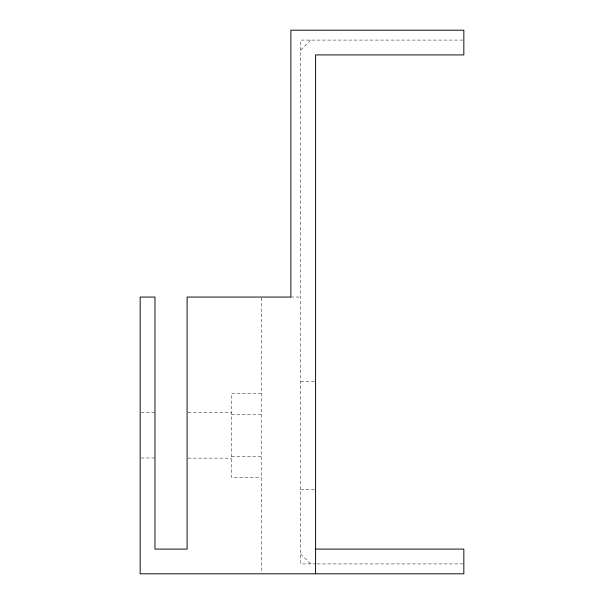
<?xml version="1.0" encoding="UTF-8"?>
<svg xmlns="http://www.w3.org/2000/svg" width="604" height="604" viewBox="0 0 604 604"><rect width="100%" height="100%" fill="white"/><g stroke="black" fill="none" stroke-linecap="round" stroke-linejoin="round"><path stroke-width="0.45" stroke-dasharray="3.02 2.27" d="M300.762 49.966L310.645 40.083M462.906 40.083L300.762 40.083L300.762 563.917L316.285 563.917M290.879 297.055L300.762 297.055M300.762 381.366L314.661 381.366M261.23 393.423L231.581 393.423L231.581 477.432L261.23 477.432M141.079 412.698L154.979 412.698M188.033 412.766L231.581 412.766M231.581 414.427L261.23 414.427M231.581 456.435L261.23 456.435M141.079 457.983L154.979 457.983M188.033 458.134L231.581 458.134M300.762 489.776L314.661 489.776M317.228 563.917L463.842 563.917M300.762 554.034L310.645 563.917M261.23 297.998L261.23 571.92"/><path stroke-width="0.91" d="M315.59 549.089L463.842 549.089L463.842 573.8L140.158 573.8L140.158 297.055L154.979 297.055L154.979 549.089L187.104 549.089L187.104 297.055L290.879 297.055L290.879 30.2L463.842 30.2L463.842 54.911L315.59 54.911L315.59 573.8"/></g></svg>
